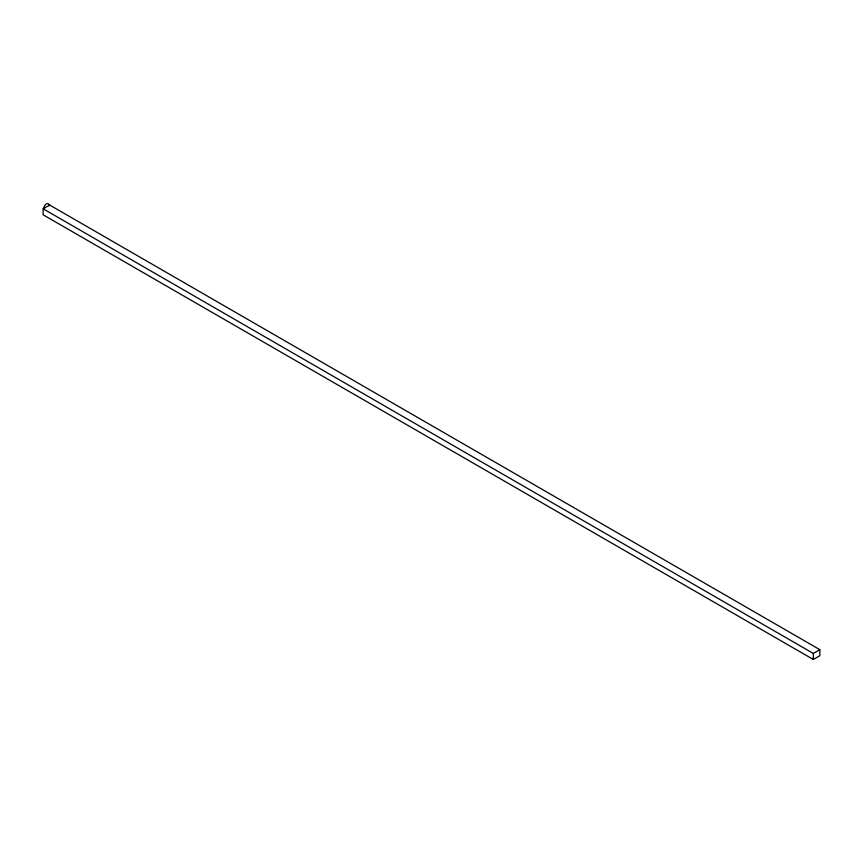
<?xml version="1.0" encoding="UTF-8"?>
<svg xmlns="http://www.w3.org/2000/svg" width="863" height="863" viewBox="0 0 863 863"><rect width="100%" height="100%" fill="white"/><g stroke="black" fill="none" stroke-linecap="round" stroke-linejoin="round"><path stroke-width="1.29" d="M43.15 208.792L49.676 205.027L819.85 649.677L819.85 655.707L813.324 659.472L43.15 214.822L43.15 208.792L813.324 653.442L819.85 649.677M813.324 653.442L813.324 659.472M43.991 209.364A3.689 2.136 -60 0 1 46.16 204.056A3.689 2.136 -60 0 1 49.018 205.826"/></g></svg>
